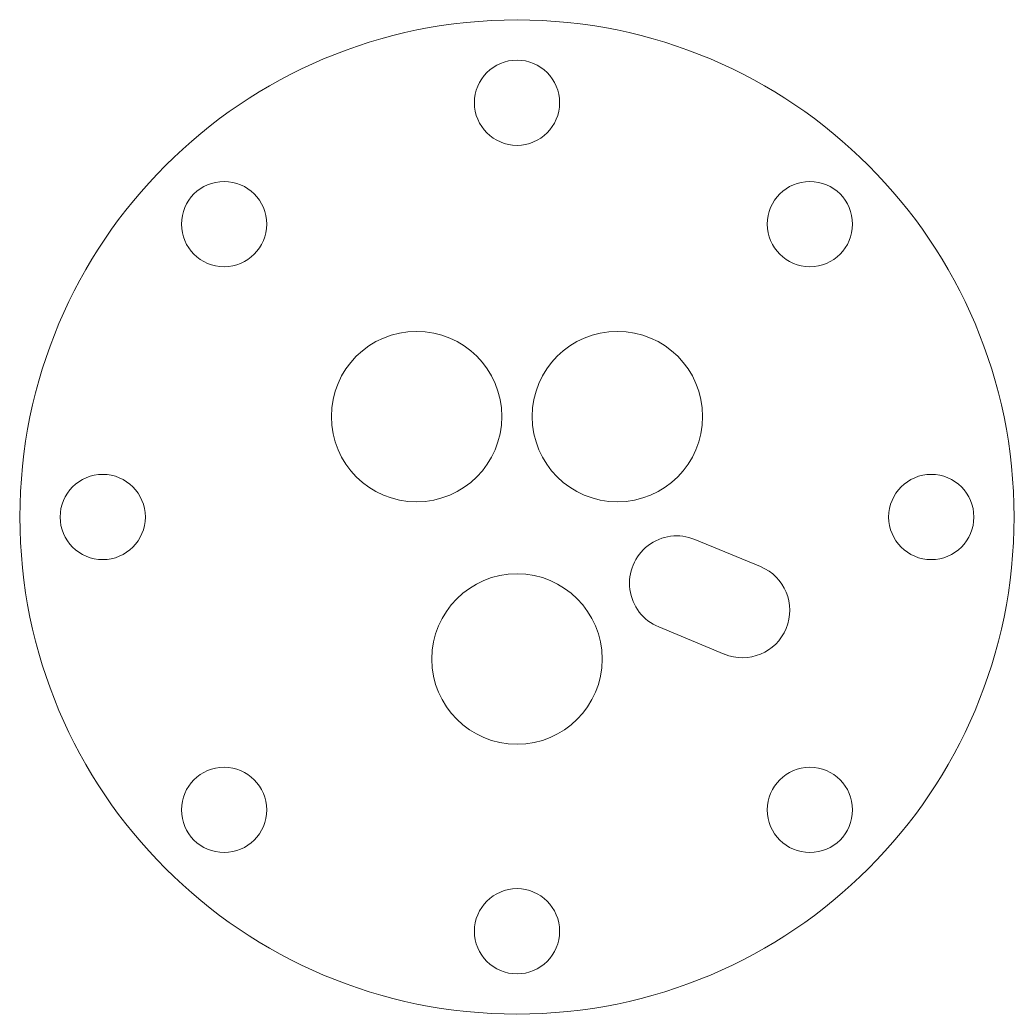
# Model space of a CAD drawing. Header units: millimetres. Extents: x -105 to 105, y -105 to 105.
import ezdxf

# ---------------------------------------------------------------- set-up
doc = ezdxf.new("R2010")
doc.units = ezdxf.units.MM

msp = doc.modelspace()

# ---------------------------------------------------------------- linework, layer by layer
at = {"color": 7, "linetype": 'Continuous', "lineweight": 15}
for p, q in [((51.45, -10.49), (37.59, -4.75)), ((43.79, -28.96), (29.93, -23.22))]:
    msp.add_line(p, q, dxfattribs=at)
for centre, radius in [((0, 0), 105), ((0, 87.5), 9), ((-61.87, 61.87), 9), ((61.87, 61.87), 9), ((-21.21, 21.21), 18), ((21.21, 21.21), 18), ((-87.5, 0), 9), ((87.5, 0), 9), ((0, -30), 18), ((-61.87, -61.87), 9), ((61.87, -61.87), 9), ((0, -87.5), 9)]:
    msp.add_circle(centre, radius, dxfattribs=at)
for centre, start, end in [((33.76, -13.98), 67.5, 247.5), ((47.62, -19.72), 247.5, 67.5)]:
    msp.add_arc(centre, 10, start, end, dxfattribs=at)

doc.saveas('drawing.dxf')
